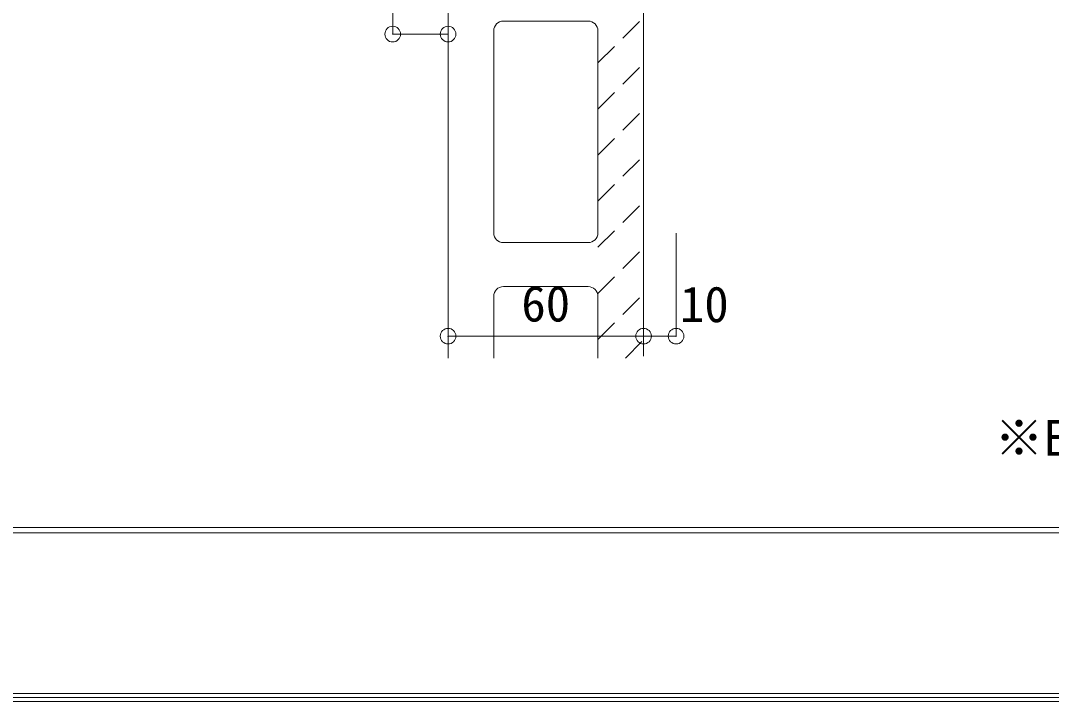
# Model space of a CAD drawing. Units: millimetres at full size, sheet at 1:6; details may follow other scales. Extents: x -1209 to 1209, y -852 to 852.
# Drawn here: x -546.7 to -230.3, y -852.4 to -643.5 of the extents above; entities that cross this region are included whole.
import ezdxf
from ezdxf.enums import TextEntityAlignment as Align

# ---------------------------------------------------------------- set-up
doc = ezdxf.new("R2010")
doc.units = ezdxf.units.MM
doc.header["$LTSCALE"] = 6
doc.header["$PDMODE"] = 32
doc.header["$PDSIZE"] = 4.8
doc.linetypes.add('DASHED1', pattern=[1.8, 1.2, -0.6])
for name, color, linetype, lineweight in [('0-0_WAKU', 7, 'Continuous', 5), ('0-1_AL', 5, 'Continuous', 5), ('0-2_SUNPO', 7, 'Continuous', 5), ('0-5_FUKUSIZA', 3, 'Continuous', 5), ('0-8_SASH', 134, 'Continuous', 5)]:
    doc.layers.add(name, color=color, linetype=linetype, lineweight=lineweight)
doc.styles.add('ＭＳ ゴシック', font='')
doc.styles.get('ＭＳ ゴシック').set_extended_font_data('MS Gothic')

msp = doc.modelspace()

# ---------------------------------------------------------------- linework, layer by layer
at = {"layer": '0-0_WAKU'}
for p, q in [((-1207, -799), (1207, -799)), ((-1207, -800.7), (1207, -800.7)), ((1207, -850), (-1207, -850)), ((-1209.414, -852.414), (1209.414, -852.414)), ((1208.207, -851.207), (-1208.207, -851.207))]:
    msp.add_line(p, q, dxfattribs=at)
at = {"layer": '0-1_AL'}
for p, q in [((-415.506, -747.03), (-415.506, -557.614)), ((-355.506, -746.416), (-355.506, -557.614)), ((-372.506, -643.614), (-398.508, -643.614)), ((-401.508, -708.614), (-401.508, -646.614)), ((-369.506, -708.614), (-369.506, -646.614)), ((-369.506, -657.237), (-369.506, -646.614)), ((-372.506, -711.614), (-398.508, -711.614)), ((-372.506, -725.114), (-398.508, -725.114)), ((-401.508, -747.03), (-401.508, -728.114)), ((-369.506, -738.737), (-369.506, -728.114)), ((-369.506, -747.03), (-369.506, -728.114))]:
    msp.add_line(p, q, dxfattribs=at)
for centre, start, end in [((-398.508, -646.614), 90, 180), ((-372.506, -646.614), 0, 90), ((-398.508, -708.614), 180, 270), ((-372.506, -708.614), 270, 0), ((-398.508, -728.114), 90, 180), ((-372.506, -728.114), 0, 90)]:
    msp.add_arc(centre, 3, start, end, dxfattribs=at)
at = {"layer": '0-2_SUNPO'}
for p in [(-345.506, -708.668), (-355.506, -740.319)]:
    msp.add_line(p, (-345.506, -740.319), dxfattribs=at)
msp.add_lwpolyline([(-432.506, -602.614), (-432.506, -647.614), (-415.506, -647.614)], dxfattribs=at)
for p in [(-432.506, -647.614), (-415.506, -647.614), (-355.506, -740.319), (-345.506, -740.319)]:
    msp.add_point(p, dxfattribs=at)
at = {"layer": '0-5_FUKUSIZA', "linetype": 'DASHED1'}
for p, q in [((-369.506, -656.466), (-355.506, -642.466)), ((-369.506, -670.609), (-355.506, -656.609)), ((-369.506, -684.751), (-355.506, -670.751)), ((-369.506, -698.893), (-355.506, -684.893)), ((-369.506, -713.035), (-355.506, -699.035)), ((-369.506, -727.177), (-355.506, -713.177)), ((-369.506, -741.319), (-355.506, -727.319)), ((-361.074, -747.03), (-355.506, -741.461))]:
    msp.add_line(p, q, dxfattribs=at)
at = {"layer": '0-8_SASH', "color": 7}
msp.add_line((-355.506, -740.319), (-415.506, -740.319), dxfattribs=at)
for p in [(-415.506, -740.319), (-355.506, -740.319)]:
    msp.add_point(p, dxfattribs=at)

# ---------------------------------------------------------------- texts
at = {"layer": '0-2_SUNPO', "style": 'ＭＳ ゴシック'}
for s, p in [('10', (-344.334, -739.319)), ('※ECP用専用サッシ（三協立山アルミ社製）', (-247.769, -780.314))]:
    msp.add_text(s, height=11, dxfattribs=at).set_placement(p, align=Align.BOTTOM_LEFT)
at = {"layer": '0-8_SASH', "color": 7, "style": 'ＭＳ ゴシック'}
msp.add_text('60', height=11, dxfattribs=at).set_placement((-393.006, -739.119), align=Align.BOTTOM_LEFT)

doc.saveas('drawing.dxf')
